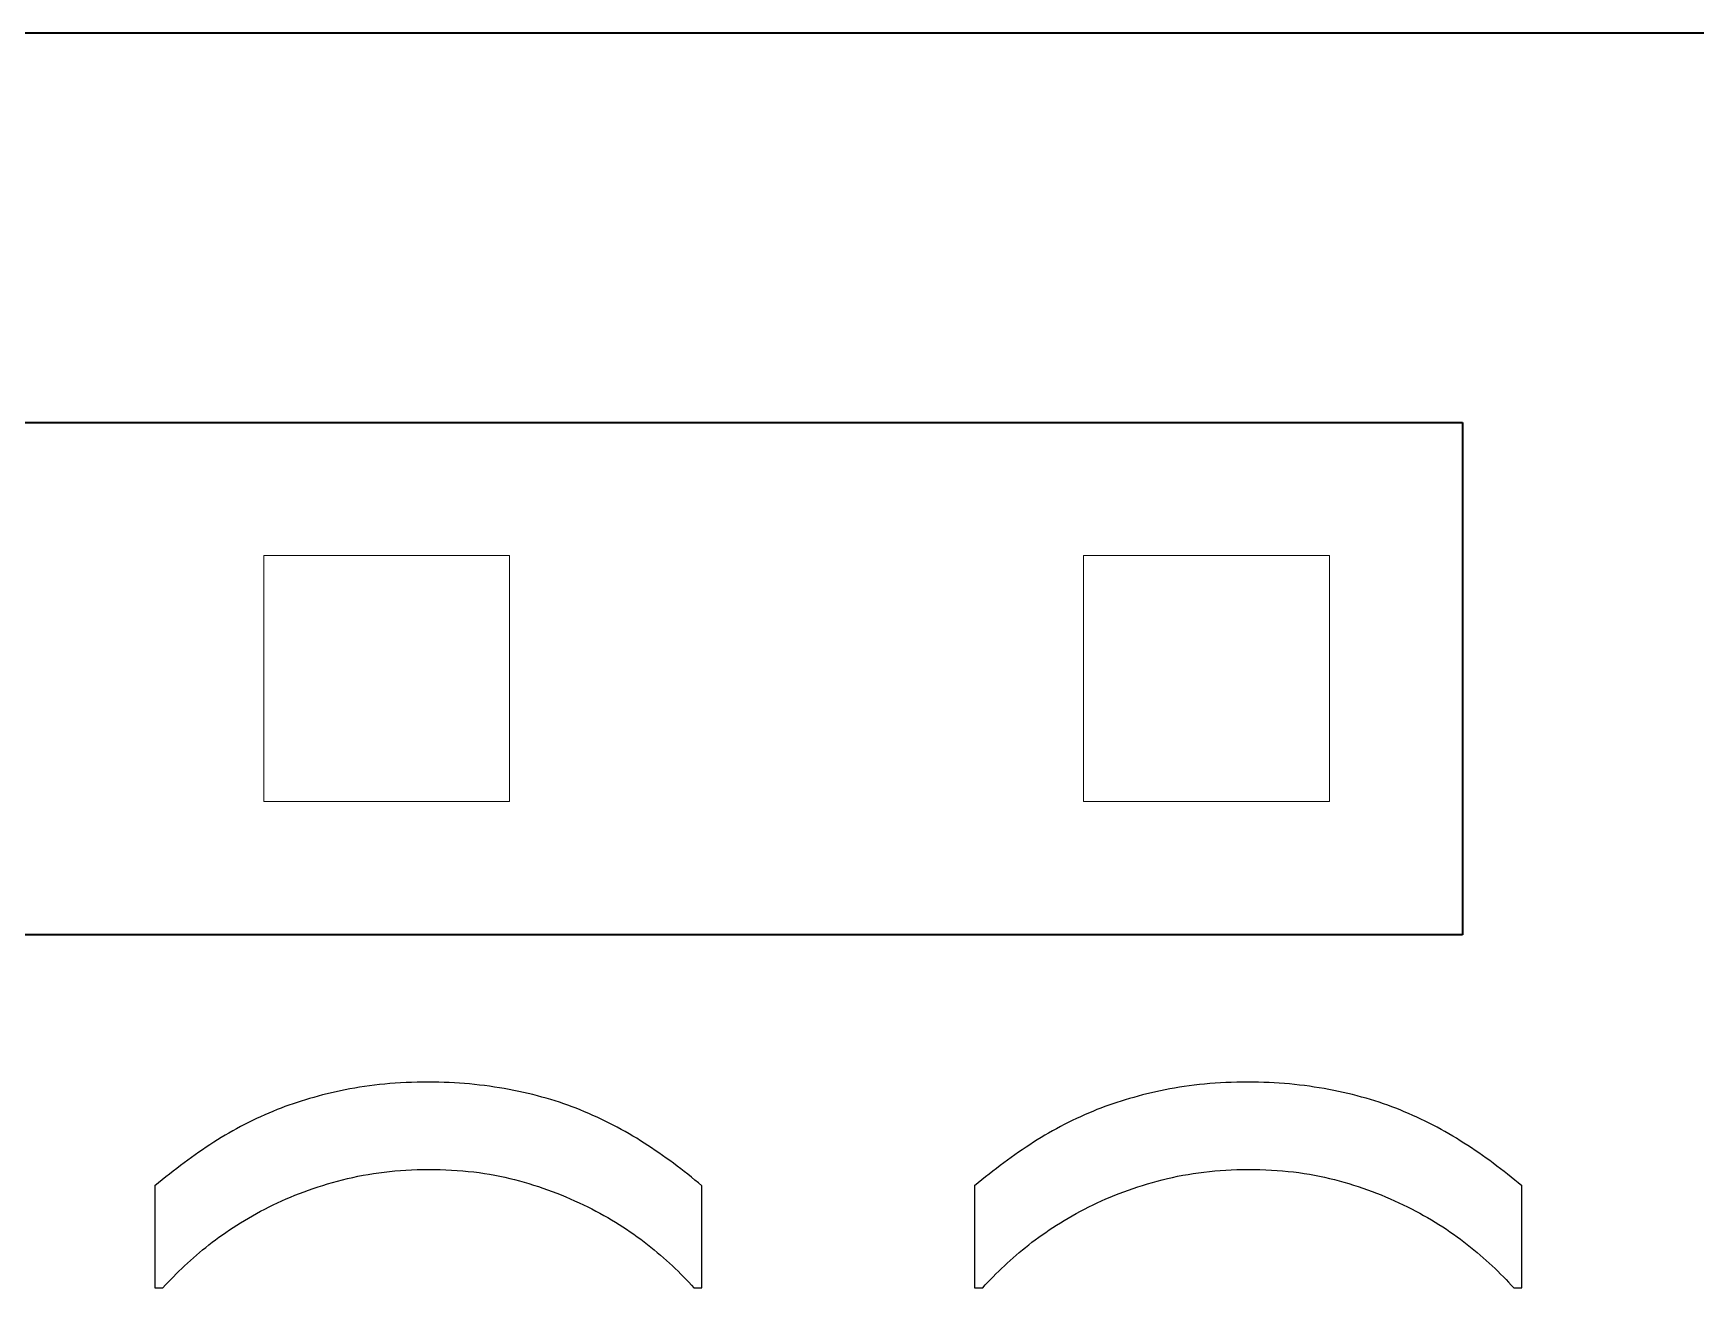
# Model space of a CAD drawing. Header units: centimetres. Extents: x -64.7 to 31.2, y -38.5 to 7.
# Drawn here: x -1.34 to -0.825, y 6.558 to 6.95 of the extents above; entities that cross this region are included whole.
import ezdxf

# ---------------------------------------------------------------- set-up
doc = ezdxf.new("R2010")
doc.units = ezdxf.units.CM
doc.header["$MEASUREMENT"] = 0
doc.layers.add('Layer 1', color=7, linetype='Continuous')

msp = doc.modelspace()

# ---------------------------------------------------------------- linework, layer by layer
at = {"layer": 'Layer 1', "color": 114, "lineweight": 35}
msp.add_open_spline([(-5.5, 6.95), (-5.5, 6.95), (2.5, 6.95), (2.5, 6.95), (2.5, 6.95), (2.5, 6.95), (2.5, 3.35), (2.5, 3.35), (2.5, 3.35), (2.5, 3.35), (-5.5, 3.35), (-5.5, 3.35), (-5.5, 3.35), (-5.5, 3.35), (-5.5, 6.95), (-5.5, 6.95)], degree=3, knots=[0, 0, 0, 0, 0.25, 0.25, 0.25, 0.25, 0.5, 0.5, 0.5, 0.5, 0.75, 0.75, 0.75, 0.75, 1, 1, 1, 1], dxfattribs=at)
at = {"layer": 'Layer 1', "color": 250, "lineweight": 35}
msp.add_open_spline([(-4.86637, 6.67063), (-4.86637, 6.67063), (-0.89762, 6.67063), (-0.89762, 6.67063), (-0.89762, 6.67063), (-0.89762, 6.67063), (-0.89762, 6.82938), (-0.89762, 6.82938), (-0.89762, 6.82938), (-0.89762, 6.82938), (-4.86637, 6.82938), (-4.86637, 6.82938), (-4.86637, 6.82938), (-4.86637, 6.82938), (-4.86637, 6.67063), (-4.86637, 6.67063)], degree=3, knots=[0, 0, 0, 0, 0.25, 0.25, 0.25, 0.25, 0.5, 0.5, 0.5, 0.5, 0.75, 0.75, 0.75, 0.75, 1, 1, 1, 1], dxfattribs=at)
at = {"layer": 'Layer 1', "color": 2, "lineweight": 9}
for points in [[(-1.26909, 6.71191), (-1.26909, 6.71191), (-1.19289, 6.71191), (-1.19289, 6.71191), (-1.19289, 6.71191), (-1.19289, 6.71191), (-1.19289, 6.78811), (-1.19289, 6.78811), (-1.19289, 6.78811), (-1.19289, 6.78811), (-1.26909, 6.78811), (-1.26909, 6.78811), (-1.26909, 6.78811), (-1.26909, 6.78811), (-1.26909, 6.71191), (-1.26909, 6.71191)], [(-1.01509, 6.71191), (-1.01509, 6.71191), (-0.93889, 6.71191), (-0.93889, 6.71191), (-0.93889, 6.71191), (-0.93889, 6.71191), (-0.93889, 6.78811), (-0.93889, 6.78811), (-0.93889, 6.78811), (-0.93889, 6.78811), (-1.01509, 6.78811), (-1.01509, 6.78811), (-1.01509, 6.78811), (-1.01509, 6.78811), (-1.01509, 6.71191), (-1.01509, 6.71191)]]:
    msp.add_open_spline(points, degree=3, knots=[0, 0, 0, 0, 0.25, 0.25, 0.25, 0.25, 0.5, 0.5, 0.5, 0.5, 0.75, 0.75, 0.75, 0.75, 1, 1, 1, 1], dxfattribs=at)
at = {"layer": 'Layer 1', "color": 7}
for points in [[(-1.21805, 6.62494), (-1.20938, 6.62494), (-1.20103, 6.62417), (-1.19303, 6.62264), (-1.19303, 6.62264), (-1.18501, 6.62114), (-1.17769, 6.61903), (-1.17101, 6.61632), (-1.17101, 6.61632), (-1.16396, 6.61344), (-1.15734, 6.61003), (-1.1512, 6.60606), (-1.1512, 6.60606), (-1.14506, 6.60212), (-1.13909, 6.59768), (-1.1333, 6.5928), (-1.1333, 6.5928), (-1.1333, 6.5928), (-1.1333, 6.5612), (-1.1333, 6.5612), (-1.1333, 6.5612), (-1.1333, 6.5612), (-1.1358, 6.5612), (-1.1358, 6.5612), (-1.1358, 6.5612), (-1.13988, 6.56579), (-1.14467, 6.57029), (-1.15017, 6.57464), (-1.15017, 6.57464), (-1.1557, 6.57899), (-1.16187, 6.58287), (-1.16869, 6.58628), (-1.16869, 6.58628), (-1.17581, 6.58983), (-1.18336, 6.59266), (-1.19136, 6.59474), (-1.19136, 6.59474), (-1.19932, 6.59683), (-1.20823, 6.59789), (-1.21805, 6.59789), (-1.21805, 6.59789), (-1.22746, 6.59789), (-1.23634, 6.5968), (-1.24466, 6.59466), (-1.24466, 6.59466), (-1.25301, 6.59251), (-1.26056, 6.58972), (-1.26741, 6.58628), (-1.26741, 6.58628), (-1.27453, 6.58263), (-1.28073, 6.57872), (-1.28605, 6.57452), (-1.28605, 6.57452), (-1.29137, 6.57029), (-1.2961, 6.56585), (-1.30031, 6.5612), (-1.30031, 6.5612), (-1.30031, 6.5612), (-1.30281, 6.5612), (-1.30281, 6.5612), (-1.30281, 6.5612), (-1.30281, 6.5612), (-1.30281, 6.5928), (-1.30281, 6.5928), (-1.30281, 6.5928), (-1.29684, 6.5978), (-1.29075, 6.6023), (-1.28458, 6.6063), (-1.28458, 6.6063), (-1.27841, 6.61027), (-1.27185, 6.61365), (-1.26491, 6.61641), (-1.26491, 6.61641), (-1.25853, 6.61894), (-1.25151, 6.621), (-1.2438, 6.62256), (-1.2438, 6.62256), (-1.2361, 6.62414), (-1.22752, 6.62494), (-1.21805, 6.62494)], [(-0.96405, 6.62494), (-0.95538, 6.62494), (-0.94703, 6.62417), (-0.93903, 6.62264), (-0.93903, 6.62264), (-0.93101, 6.62114), (-0.92369, 6.61903), (-0.91701, 6.61632), (-0.91701, 6.61632), (-0.90996, 6.61344), (-0.90334, 6.61003), (-0.8972, 6.60606), (-0.8972, 6.60606), (-0.89106, 6.60212), (-0.88509, 6.59768), (-0.8793, 6.5928), (-0.8793, 6.5928), (-0.8793, 6.5928), (-0.8793, 6.5612), (-0.8793, 6.5612), (-0.8793, 6.5612), (-0.8793, 6.5612), (-0.8818, 6.5612), (-0.8818, 6.5612), (-0.8818, 6.5612), (-0.88588, 6.56579), (-0.89067, 6.57029), (-0.89617, 6.57464), (-0.89617, 6.57464), (-0.9017, 6.57899), (-0.90787, 6.58287), (-0.91469, 6.58628), (-0.91469, 6.58628), (-0.92181, 6.58983), (-0.92936, 6.59266), (-0.93736, 6.59474), (-0.93736, 6.59474), (-0.94532, 6.59683), (-0.95423, 6.59789), (-0.96405, 6.59789), (-0.96405, 6.59789), (-0.97346, 6.59789), (-0.98234, 6.5968), (-0.99066, 6.59466), (-0.99066, 6.59466), (-0.99901, 6.59251), (-1.00656, 6.58972), (-1.01341, 6.58628), (-1.01341, 6.58628), (-1.02053, 6.58263), (-1.02673, 6.57872), (-1.03205, 6.57452), (-1.03205, 6.57452), (-1.03737, 6.57029), (-1.0421, 6.56585), (-1.04631, 6.5612), (-1.04631, 6.5612), (-1.04631, 6.5612), (-1.04881, 6.5612), (-1.04881, 6.5612), (-1.04881, 6.5612), (-1.04881, 6.5612), (-1.04881, 6.5928), (-1.04881, 6.5928), (-1.04881, 6.5928), (-1.04284, 6.5978), (-1.03675, 6.6023), (-1.03058, 6.6063), (-1.03058, 6.6063), (-1.02441, 6.61027), (-1.01785, 6.61365), (-1.01091, 6.61641), (-1.01091, 6.61641), (-1.00453, 6.61894), (-0.99751, 6.621), (-0.9898, 6.62256), (-0.9898, 6.62256), (-0.9821, 6.62414), (-0.97352, 6.62494), (-0.96405, 6.62494)]]:
    msp.add_open_spline(points, degree=3, knots=[0, 0, 0, 0, 0.05, 0.05, 0.05, 0.05, 0.1, 0.1, 0.1, 0.1, 0.15, 0.15, 0.15, 0.15, 0.2, 0.2, 0.2, 0.2, 0.25, 0.25, 0.25, 0.25, 0.3, 0.3, 0.3, 0.3, 0.35, 0.35, 0.35, 0.35, 0.4, 0.4, 0.4, 0.4, 0.45, 0.45, 0.45, 0.45, 0.5, 0.5, 0.5, 0.5, 0.55, 0.55, 0.55, 0.55, 0.6, 0.6, 0.6, 0.6, 0.65, 0.65, 0.65, 0.65, 0.7, 0.7, 0.7, 0.7, 0.75, 0.75, 0.75, 0.75, 0.8, 0.8, 0.8, 0.8, 0.85, 0.85, 0.85, 0.85, 0.9, 0.9, 0.9, 0.9, 0.95, 0.95, 0.95, 0.95, 1, 1, 1, 1], dxfattribs=at)
at = {"layer": 'Layer 1', "color": 250, "lineweight": 18}
for points in [[(-1.21805, 6.62494), (-1.20938, 6.62494), (-1.20103, 6.62417), (-1.19303, 6.62264), (-1.19303, 6.62264), (-1.18501, 6.62114), (-1.17769, 6.61903), (-1.17101, 6.61632), (-1.17101, 6.61632), (-1.16396, 6.61344), (-1.15734, 6.61003), (-1.1512, 6.60606), (-1.1512, 6.60606), (-1.14506, 6.60212), (-1.13909, 6.59768), (-1.1333, 6.5928), (-1.1333, 6.5928), (-1.1333, 6.5928), (-1.1333, 6.5612), (-1.1333, 6.5612), (-1.1333, 6.5612), (-1.1333, 6.5612), (-1.1358, 6.5612), (-1.1358, 6.5612), (-1.1358, 6.5612), (-1.13988, 6.56579), (-1.14467, 6.57029), (-1.15017, 6.57464), (-1.15017, 6.57464), (-1.1557, 6.57899), (-1.16187, 6.58287), (-1.16869, 6.58628), (-1.16869, 6.58628), (-1.17581, 6.58983), (-1.18336, 6.59266), (-1.19136, 6.59474), (-1.19136, 6.59474), (-1.19932, 6.59683), (-1.20823, 6.59789), (-1.21805, 6.59789), (-1.21805, 6.59789), (-1.22746, 6.59789), (-1.23634, 6.5968), (-1.24466, 6.59466), (-1.24466, 6.59466), (-1.25301, 6.59251), (-1.26056, 6.58972), (-1.26741, 6.58628), (-1.26741, 6.58628), (-1.27453, 6.58263), (-1.28073, 6.57872), (-1.28605, 6.57452), (-1.28605, 6.57452), (-1.29137, 6.57029), (-1.2961, 6.56585), (-1.30031, 6.5612), (-1.30031, 6.5612), (-1.30031, 6.5612), (-1.30281, 6.5612), (-1.30281, 6.5612), (-1.30281, 6.5612), (-1.30281, 6.5612), (-1.30281, 6.5928), (-1.30281, 6.5928), (-1.30281, 6.5928), (-1.29684, 6.5978), (-1.29075, 6.6023), (-1.28458, 6.6063), (-1.28458, 6.6063), (-1.27841, 6.61027), (-1.27185, 6.61365), (-1.26491, 6.61641), (-1.26491, 6.61641), (-1.25853, 6.61894), (-1.25151, 6.621), (-1.2438, 6.62256), (-1.2438, 6.62256), (-1.2361, 6.62414), (-1.22752, 6.62494), (-1.21805, 6.62494)], [(-0.96405, 6.62494), (-0.95538, 6.62494), (-0.94703, 6.62417), (-0.93903, 6.62264), (-0.93903, 6.62264), (-0.93101, 6.62114), (-0.92369, 6.61903), (-0.91701, 6.61632), (-0.91701, 6.61632), (-0.90996, 6.61344), (-0.90334, 6.61003), (-0.8972, 6.60606), (-0.8972, 6.60606), (-0.89106, 6.60212), (-0.88509, 6.59768), (-0.8793, 6.5928), (-0.8793, 6.5928), (-0.8793, 6.5928), (-0.8793, 6.5612), (-0.8793, 6.5612), (-0.8793, 6.5612), (-0.8793, 6.5612), (-0.8818, 6.5612), (-0.8818, 6.5612), (-0.8818, 6.5612), (-0.88588, 6.56579), (-0.89067, 6.57029), (-0.89617, 6.57464), (-0.89617, 6.57464), (-0.9017, 6.57899), (-0.90787, 6.58287), (-0.91469, 6.58628), (-0.91469, 6.58628), (-0.92181, 6.58983), (-0.92936, 6.59266), (-0.93736, 6.59474), (-0.93736, 6.59474), (-0.94532, 6.59683), (-0.95423, 6.59789), (-0.96405, 6.59789), (-0.96405, 6.59789), (-0.97346, 6.59789), (-0.98234, 6.5968), (-0.99066, 6.59466), (-0.99066, 6.59466), (-0.99901, 6.59251), (-1.00656, 6.58972), (-1.01341, 6.58628), (-1.01341, 6.58628), (-1.02053, 6.58263), (-1.02673, 6.57872), (-1.03205, 6.57452), (-1.03205, 6.57452), (-1.03737, 6.57029), (-1.0421, 6.56585), (-1.04631, 6.5612), (-1.04631, 6.5612), (-1.04631, 6.5612), (-1.04881, 6.5612), (-1.04881, 6.5612), (-1.04881, 6.5612), (-1.04881, 6.5612), (-1.04881, 6.5928), (-1.04881, 6.5928), (-1.04881, 6.5928), (-1.04284, 6.5978), (-1.03675, 6.6023), (-1.03058, 6.6063), (-1.03058, 6.6063), (-1.02441, 6.61027), (-1.01785, 6.61365), (-1.01091, 6.61641), (-1.01091, 6.61641), (-1.00453, 6.61894), (-0.99751, 6.621), (-0.9898, 6.62256), (-0.9898, 6.62256), (-0.9821, 6.62414), (-0.97352, 6.62494), (-0.96405, 6.62494)]]:
    msp.add_open_spline(points, degree=3, knots=[0, 0, 0, 0, 0.05, 0.05, 0.05, 0.05, 0.1, 0.1, 0.1, 0.1, 0.15, 0.15, 0.15, 0.15, 0.2, 0.2, 0.2, 0.2, 0.25, 0.25, 0.25, 0.25, 0.3, 0.3, 0.3, 0.3, 0.35, 0.35, 0.35, 0.35, 0.4, 0.4, 0.4, 0.4, 0.45, 0.45, 0.45, 0.45, 0.5, 0.5, 0.5, 0.5, 0.55, 0.55, 0.55, 0.55, 0.6, 0.6, 0.6, 0.6, 0.65, 0.65, 0.65, 0.65, 0.7, 0.7, 0.7, 0.7, 0.75, 0.75, 0.75, 0.75, 0.8, 0.8, 0.8, 0.8, 0.85, 0.85, 0.85, 0.85, 0.9, 0.9, 0.9, 0.9, 0.95, 0.95, 0.95, 0.95, 1, 1, 1, 1], dxfattribs=at)

doc.saveas('drawing.dxf')
